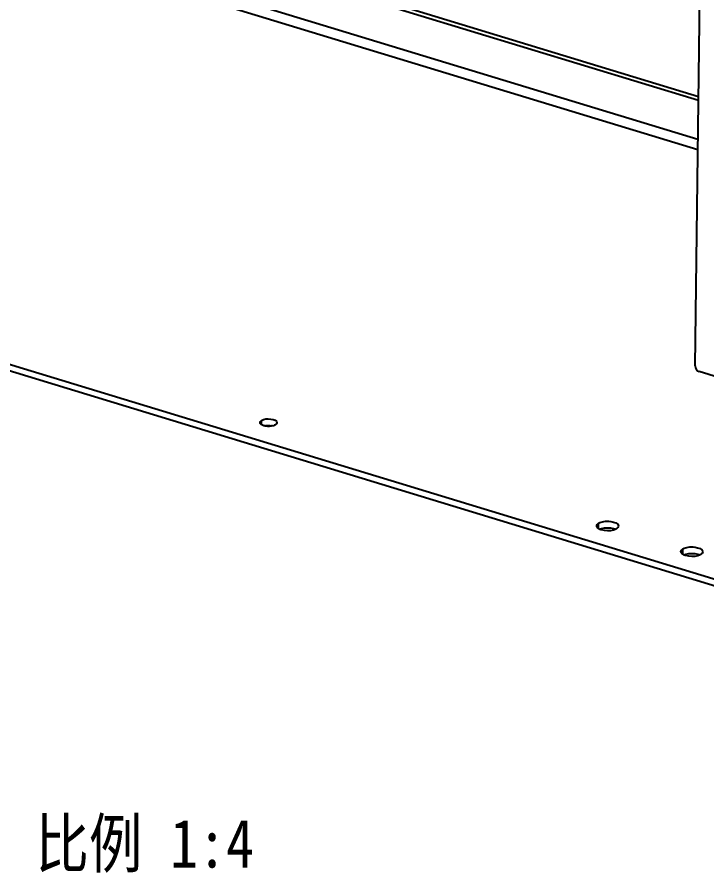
# Model space of a CAD drawing. Header units: millimetres. Extents: x -177 to 18421, y -5017 to 3255.
# Drawn here: x 4807.85 to 4843.56, y -3764.34 to -3720.03 of the extents above; entities that cross this region are included whole.
import ezdxf

# ---------------------------------------------------------------- set-up
doc = ezdxf.new("R2010")
doc.units = ezdxf.units.MM
doc.header["$LTSCALE"] = 46.255
doc.layers.get('0').update_dxf_attribs({"linetype": 'CONTINUOUS'})
doc.layers.add('02___PRT_ALL_AXES', color=7, linetype='CONTINUOUS')
doc.styles.get("Standard").update_dxf_attribs({"font": 'txt', "width": 0.85})

msp = doc.modelspace()

# ---------------------------------------------------------------- linework, layer by layer
at = {"color": 3, "linetype": 'Continuous'}
for p, q in [((4842.952, -3738.093), (4843.53, -3693.029)), ((4784.785, -3706.352), (4843.131, -3724.137)), ((4760.574, -3724.051), (4853.989, -3752.526)), ((4845.235, -3739.015), (4843.157, -3738.381))]:
    msp.add_line(p, q, dxfattribs=at)
at = {"color": 7, "linetype": 'Continuous'}
for p, q in [((4784.577, -3706.487), (4843.129, -3724.335)), ((4783.652, -3708.77), (4843.096, -3726.889)), ((4816.964, -3718.387), (4843.103, -3726.355)), ((4760.578, -3723.714), (4853.994, -3752.189))]:
    msp.add_line(p, q, dxfattribs=at)
at = {"color": 3, "linetype": 'Continuous'}
msp.add_open_spline([(4842.952, -3738.093), (4842.951, -3738.211), (4843.045, -3738.347), (4843.157, -3738.381)], degree=3, dxfattribs=at)
at = {"layer": '02___PRT_ALL_AXES', "color": 7, "linetype": 'Continuous'}
for p, q in [((4820.498, -3741.124), (4820.501, -3740.921)), ((4837.95, -3746.512), (4837.954, -3746.241)), ((4842.314, -3747.842), (4842.317, -3747.571))]:
    msp.add_line(p, q, dxfattribs=at)
at = {"layer": '02___PRT_ALL_AXES', "color": 3, "linetype": 'Continuous'}
msp.add_arc((4820.877, -3741.973), 0.795, 76.4142, 79.905, dxfattribs=at)
at = {"layer": '02___PRT_ALL_AXES', "color": 7, "linetype": 'Continuous'}
for points in [[(4820.427, -3741.026), (4820.428, -3740.983), (4820.465, -3740.944), (4820.501, -3740.921)], [(4820.546, -3741.16), (4820.509, -3741.143), (4820.472, -3741.119), (4820.447, -3741.086)], [(4820.708, -3741.21), (4820.653, -3741.2), (4820.597, -3741.185), (4820.546, -3741.16)], [(4821.302, -3741.037), (4821.301, -3741.08), (4821.264, -3741.119), (4821.228, -3741.142)], [(4837.859, -3746.376), (4837.86, -3746.321), (4837.908, -3746.271), (4837.954, -3746.241)], [(4837.953, -3746.516), (4837.919, -3746.493), (4837.886, -3746.463), (4837.87, -3746.426)], [(4838.109, -3746.586), (4838.054, -3746.569), (4838.001, -3746.547), (4837.953, -3746.516)], [(4838.734, -3746.592), (4838.533, -3746.649), (4838.308, -3746.646), (4838.109, -3746.586)], [(4838.889, -3746.526), (4838.842, -3746.556), (4838.788, -3746.577), (4838.734, -3746.592)], [(4838.984, -3746.39), (4838.983, -3746.445), (4838.935, -3746.496), (4838.889, -3746.526)], [(4842.222, -3747.706), (4842.223, -3747.651), (4842.271, -3747.601), (4842.317, -3747.571)], [(4842.317, -3747.846), (4842.283, -3747.823), (4842.25, -3747.793), (4842.233, -3747.756)], [(4842.472, -3747.916), (4842.418, -3747.899), (4842.364, -3747.877), (4842.317, -3747.846)], [(4843.097, -3747.922), (4842.896, -3747.979), (4842.671, -3747.976), (4842.472, -3747.916)], [(4843.252, -3747.856), (4843.205, -3747.886), (4843.151, -3747.907), (4843.097, -3747.922)], [(4843.347, -3747.72), (4843.346, -3747.776), (4843.298, -3747.826), (4843.252, -3747.856)]]:
    msp.add_open_spline(points, degree=3, dxfattribs=at)
for points, knots in [([(4820.501, -3740.921), (4820.64, -3740.83), (4820.908, -3740.809), (4821.304, -3740.917), (4821.302, -3741.037)], [0, 0, 0, 0, 0.578847, 1, 1, 1, 1]), ([(4820.447, -3741.086), (4820.441, -3741.076), (4820.43, -3741.057), (4820.427, -3741.036), (4820.427, -3741.026)], [0, 0, 0, 0, 0.522174, 1, 1, 1, 1]), ([(4821.228, -3741.142), (4821.197, -3741.162), (4821.032, -3741.231), (4820.846, -3741.234), (4820.708, -3741.21)], [0, 0, 0, 0, 0.208556, 1, 1, 1, 1]), ([(4837.954, -3746.241), (4838.036, -3746.187), (4838.26, -3746.132), (4838.592, -3746.127), (4838.986, -3746.235), (4838.984, -3746.39)], [0, 0, 0, 0, 0.264203, 0.581772, 1, 1, 1, 1]), ([(4837.87, -3746.426), (4837.866, -3746.418), (4837.861, -3746.401), (4837.859, -3746.384), (4837.859, -3746.376)], [0, 0, 0, 0, 0.509909, 1, 1, 1, 1]), ([(4842.317, -3747.571), (4842.399, -3747.517), (4842.623, -3747.462), (4842.955, -3747.457), (4843.349, -3747.565), (4843.347, -3747.72)], [0, 0, 0, 0, 0.264203, 0.581772, 1, 1, 1, 1]), ([(4842.233, -3747.756), (4842.229, -3747.748), (4842.224, -3747.731), (4842.222, -3747.714), (4842.222, -3747.706)], [0, 0, 0, 0, 0.509909, 1, 1, 1, 1])]:
    msp.add_open_spline(points, degree=3, knots=knots, dxfattribs=at)
at = {"layer": '02___PRT_ALL_AXES', "color": 3, "linetype": 'Continuous'}
for points in [[(4820.662, -3741.194), (4820.778, -3741.17), (4820.9, -3741.169), (4821.016, -3741.19)], [(4838.014, -3746.543), (4838.043, -3746.53), (4838.074, -3746.519), (4838.105, -3746.511)], [(4838.105, -3746.511), (4838.305, -3746.454), (4838.53, -3746.457), (4838.73, -3746.517)], [(4838.73, -3746.517), (4838.762, -3746.527), (4838.794, -3746.539), (4838.825, -3746.553)], [(4842.377, -3747.873), (4842.407, -3747.86), (4842.437, -3747.85), (4842.468, -3747.841)], [(4842.468, -3747.841), (4842.668, -3747.784), (4842.894, -3747.787), (4843.093, -3747.847)], [(4843.093, -3747.847), (4843.125, -3747.857), (4843.157, -3747.869), (4843.188, -3747.883)]]:
    msp.add_open_spline(points, degree=3, dxfattribs=at)

# ---------------------------------------------------------------- texts
at = {"color": 2, "linetype": 'Continuous', "insert": (4820.111, -3761.568), "char_height": 2.5, "width": 19.125, "attachment_point": 3, "line_spacing_factor": 0.9}
msp.add_mtext('比例 1:4', dxfattribs=at)

doc.saveas('drawing.dxf')
